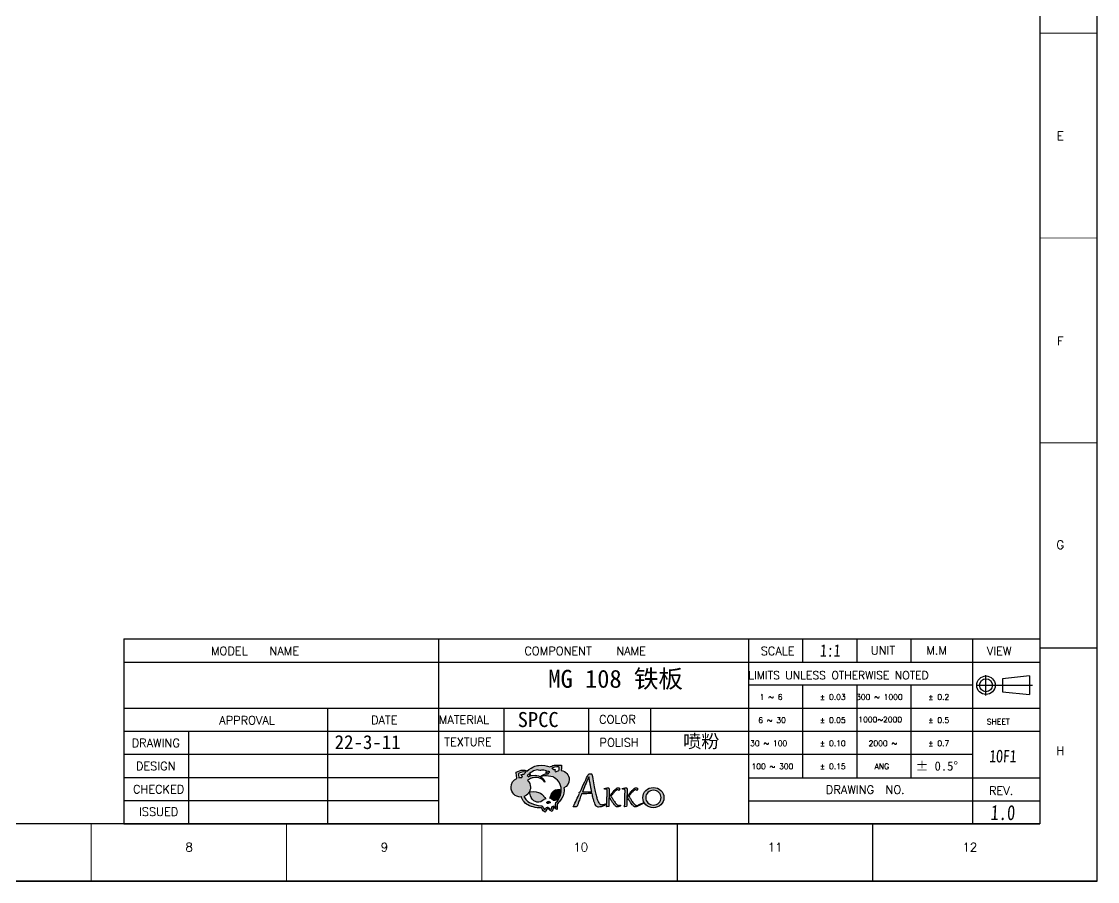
# Model space of a CAD drawing. Header units: millimetres. Extents: x 468 to 1700, y 277 to 1148.
# Drawn here: x 1148 to 1700, y 277 to 719 of the extents above; entities that cross this region are included whole.
import ezdxf
from ezdxf.enums import TextEntityAlignment as Align

# ---------------------------------------------------------------- set-up
doc = ezdxf.new("R2010")
doc.units = ezdxf.units.MM
doc.header["$LTSCALE"] = 16.335
doc.layers.get('0').update_dxf_attribs({"linetype": 'CONTINUOUS'})
doc.layers.add('图层2', color=5, linetype='CONTINUOUS')
doc.styles.add('POSITION', font='romanc.shx', dxfattribs={"height": 3})
doc.styles.add('样式 1', font='')
doc.styles.get('样式 1').set_extended_font_data('NSimSun')

# ---------------------------------------------------------------- blocks, each defined once
blk = doc.blocks.new('10')
for p, q in [((550.52, 288.14), (550.52, 882.14)), ((550.52, 288.14), (550.52, 882.14)), ((530.52, 862.14), (530.52, 308.14)), ((530.52, 369.89), (550.52, 369.89)), ((530.52, 308.14), (-270.48, 308.14)), ((403.52, 308.14), (403.52, 288.14)), ((471.92, 308.14), (471.92, 288.14)), ((550.52, 288.14), (-290.48, 288.14)), ((-290.48, 288.14), (550.52, 288.14))]:
    blk.add_line(p, q)
at = {"const_width": 0.3}
for points in [[(550.52, 585.14), (530.52, 585.14)], [(530.52, 513.39), (550.52, 513.39)], [(530.52, 441.64), (550.52, 441.64)], [(198.32, 308.14), (198.32, 288.14)], [(266.72, 308.14), (266.72, 288.14)], [(335.12, 308.14), (335.12, 288.14)]]:
    blk.add_lwpolyline(points, dxfattribs=at)
at = {"style": 'POSITION'}
for s, p in [('E', (537.64, 549.16)), ('F', (537.64, 477.33)), ('G', (537.64, 405.94)), ('H', (537.64, 333.77)), ('8', (232.63, 300.01)), ('9', (301.03, 300.01)), ('10', (369.75, 300.01)), ('11', (437.79, 300.01)), ('12', (505.98, 300.01))]:
    blk.add_text(s, height=3, dxfattribs=at).set_placement(p, align=Align.MIDDLE_CENTER)

msp = doc.modelspace()

# ---------------------------------------------------------------- hatches: boundary and pattern name
at = {"layer": '图层2'}
h = msp.add_hatch(color=256, dxfattribs=at)
h.dxf.hatch_style = 2
edge = h.paths.add_edge_path()
edge.add_spline(control_points=[(1425.045, 334.322), (1425.32, 336.153), (1425.209, 336.996), (1425.209, 336.996), (1422.204, 337.374), (1420.336, 336.904), (1419.171, 336.148), (1417.717, 336.878), (1415.804, 337.344), (1413.386, 336.983), (1413.386, 336.983), (1410.304, 336.645), (1407.464, 334.041), (1406.25, 334.742), (1404.462, 334.908), (1401.892, 333.416), (1401.892, 333.416), (1402.191, 333.08), (1402.309, 330.285), (1400.56, 329.511), (1399.338, 327.763), (1399.338, 325.728), (1399.338, 322.976), (1401.57, 320.744), (1404.322, 320.744), (1404.431, 320.744), (1404.538, 320.754), (1404.645, 320.761), (1405.211, 319.021), (1406.382, 317.23), (1408.756, 316.295), (1408.756, 316.295), (1411.895, 314.915), (1415.003, 315.132), (1415.003, 315.132), (1415.287, 313.969), (1416.849, 312.952), (1416.849, 312.952), (1417.417, 314.26), (1418.127, 315.277), (1418.127, 315.277), (1419.035, 313.824), (1420.426, 313.388), (1420.426, 313.388), (1421.25, 315.859), (1421.25, 315.859), (1421.25, 315.859), (1421.534, 314.551), (1422.954, 314.405), (1422.954, 314.405), (1422.954, 317.167), (1422.954, 317.167), (1422.954, 317.167), (1426.543, 320.075), (1426.594, 324.145), (1426.594, 324.145), (1426.603, 324.691), (1426.474, 325.499), (1428.081, 326.225), (1429.202, 327.839), (1429.202, 329.718), (1429.202, 332.115), (1427.38, 334.086), (1425.045, 334.322)], knot_values=[0, 0, 0, 0, 1, 1, 1, 2, 2, 2, 3, 3, 3, 4, 4, 4, 5, 5, 5, 6, 6, 6, 7, 7, 7, 8, 8, 8, 9, 9, 9, 10, 10, 10, 11, 11, 11, 12, 12, 12, 13, 13, 13, 14, 14, 14, 15, 15, 15, 16, 16, 16, 17, 17, 17, 18, 18, 18, 19, 19, 19, 20, 20, 20, 21, 21, 21, 21], degree=3, periodic=0)
edge = h.paths.add_edge_path()
edge.add_spline(control_points=[(1419.162, 333.68), (1418.777, 333.267), (1418.543, 332.842), (1418.423, 332.58), (1418.056, 332.603), (1417.664, 332.6), (1417.258, 332.554), (1417.553, 333.121), (1417.885, 333.599), (1418.239, 334.006), (1418.534, 333.914), (1418.841, 333.807), (1419.162, 333.68)], knot_values=[0, 0, 0, 0, 1, 1, 1, 2, 2, 2, 3, 3, 3, 4, 4, 4, 4], degree=3, periodic=0)
edge = h.paths.add_edge_path()
edge.add_spline(control_points=[(1424.032, 336.128), (1424.104, 335.594), (1424.018, 334.869), (1423.92, 334.3), (1423.303, 334.213), (1422.725, 334.003), (1422.211, 333.697), (1422.074, 333.866), (1421.913, 334.051), (1421.726, 334.248), (1421.955, 334.612), (1422.149, 334.834), (1422.149, 334.834), (1421.795, 334.853), (1421.472, 334.831), (1421.176, 334.779), (1420.896, 335.029), (1420.58, 335.283), (1420.224, 335.527), (1422.163, 336.463), (1424.032, 336.128), (1424.032, 336.128)], knot_values=[0, 0, 0, 0, 1, 1, 1, 2, 2, 2, 3, 3, 3, 4, 4, 4, 5, 5, 5, 6, 6, 6, 7, 7, 7, 7], degree=3, periodic=0)
edge = h.paths.add_edge_path()
edge.add_spline(control_points=[(1409.361, 331.636), (1409.083, 331.543), (1408.678, 331.384), (1408.211, 331.133), (1408.169, 331.213), (1407.992, 331.526), (1407.656, 331.833), (1407.943, 332.099), (1408.24, 332.361), (1408.545, 332.611), (1408.826, 332.349), (1409.1, 332.026), (1409.361, 331.636)], knot_values=[0, 0, 0, 0, 1, 1, 1, 2, 2, 2, 3, 3, 3, 4, 4, 4, 4], degree=3, periodic=0)
edge = h.paths.add_edge_path()
edge.add_spline(control_points=[(1403.225, 332.846), (1403.225, 332.846), (1405.017, 334.079), (1406.947, 333.535), (1406.64, 333.218), (1406.338, 332.871), (1406.045, 332.494), (1405.578, 332.509), (1405.03, 332.407), (1404.391, 332.111), (1404.391, 332.111), (1404.793, 331.811), (1405.251, 331.347), (1405.119, 331.132), (1404.99, 330.911), (1404.866, 330.681), (1404.687, 330.7), (1404.506, 330.712), (1404.322, 330.712), (1403.99, 330.712), (1403.666, 330.678), (1403.352, 330.616), (1403.241, 331.291), (1403.132, 332.215), (1403.225, 332.846)], knot_values=[0, 0, 0, 0, 1, 1, 1, 2, 2, 2, 3, 3, 3, 4, 4, 4, 5, 5, 5, 6, 6, 6, 7, 7, 7, 8, 8, 8, 8], degree=3, periodic=0)
edge = h.paths.add_edge_path()
edge.add_spline(control_points=[(1425.084, 323.854), (1425.084, 323.854), (1425.021, 320.128), (1422.386, 317.894), (1422.386, 317.894), (1421.865, 316.634), (1422.48, 315.423), (1422.48, 315.423), (1421.771, 315.423), (1421.203, 316.198), (1421.203, 316.198), (1420.171, 315.908), (1420.143, 314.405), (1420.143, 314.405), (1418.979, 314.745), (1418.269, 315.568), (1418.269, 315.568), (1416.849, 315.423), (1416.612, 314.212), (1416.612, 314.212), (1415.287, 315.714), (1415.287, 316.247), (1415.287, 316.247), (1411.927, 316.344), (1409.182, 317.701), (1409.182, 317.701), (1407.028, 318.702), (1405.975, 321.031), (1407.914, 321.714), (1409.306, 323.556), (1409.306, 325.728), (1409.306, 327.095), (1408.755, 328.333), (1407.863, 329.234), (1408.407, 329.711), (1409.074, 330.139), (1409.892, 330.453), (1409.892, 330.453), (1414.683, 331.722), (1416.707, 328.426), (1416.707, 328.426), (1415.855, 332.78), (1409.75, 331.751), (1409.75, 331.751), (1409.652, 331.729), (1409.486, 331.677), (1409.337, 332.005), (1409.116, 332.415), (1408.808, 332.823), (1410.53, 334.178), (1412.467, 335.104), (1414.143, 334.318), (1414.143, 334.318), (1415.401, 334.719), (1417.556, 334.195), (1417.208, 333.313), (1417.255, 332.572), (1417.256, 332.554), (1416.312, 332.445), (1415.301, 332.103), (1414.399, 331.315), (1414.399, 331.315), (1417.751, 331.979), (1420.966, 331.024), (1420.966, 331.024), (1425.477, 329.065), (1425.084, 323.854)], knot_values=[0, 0, 0, 0, 1, 1, 1, 2, 2, 2, 3, 3, 3, 4, 4, 4, 5, 5, 5, 6, 6, 6, 7, 7, 7, 8, 8, 8, 9, 9, 9, 10, 10, 10, 11, 11, 11, 12, 12, 12, 13, 13, 13, 14, 14, 14, 15, 15, 15, 16, 16, 16, 17, 17, 17, 18, 18, 18, 19, 19, 19, 20, 20, 20, 21, 21, 21, 22, 22, 22, 22], degree=3, periodic=0)
h = msp.add_hatch(color=256, dxfattribs=at)
h.dxf.hatch_style = 2
edge = h.paths.add_edge_path()
edge.add_spline(control_points=[(1449.577, 325.156), (1449.526, 325.25), (1449.448, 325.322), (1449.343, 325.371), (1449.237, 325.419), (1449.092, 325.444), (1448.907, 325.444), (1448.719, 325.444), (1448.485, 325.419), (1448.205, 325.366), (1447.926, 325.317), (1447.585, 325.239), (1447.184, 325.136), (1447.184, 325.136), (1447.225, 324.793), (1447.225, 324.793), (1447.511, 324.835), (1447.745, 324.854), (1447.927, 324.854), (1448.063, 324.854), (1448.174, 324.84), (1448.262, 324.815), (1448.348, 324.788), (1448.417, 324.746), (1448.467, 324.688), (1448.517, 324.63), (1448.55, 324.555), (1448.57, 324.461), (1448.586, 324.37), (1448.596, 324.259), (1448.596, 324.129), (1448.596, 323.462), (1448.59, 322.8), (1448.58, 322.145), (1448.571, 321.491), (1448.557, 320.824), (1448.537, 320.149), (1448.518, 319.47), (1448.494, 318.773), (1448.47, 318.057), (1448.462, 317.869), (1448.455, 317.679), (1448.448, 317.486), (1447.96, 317.325), (1446.598, 316.886), (1446.45, 316.852), (1446.281, 316.814), (1446.114, 316.794), (1445.949, 316.794), (1445.697, 316.794), (1445.464, 316.833), (1445.251, 316.916), (1445.038, 316.999), (1444.836, 317.143), (1444.645, 317.354), (1444.452, 317.561), (1444.268, 317.846), (1444.089, 318.209), (1443.909, 318.574), (1443.73, 319.033), (1443.55, 319.595), (1443.371, 320.154), (1443.185, 320.824), (1442.991, 321.608), (1442.797, 322.388), (1442.592, 323.304), (1442.374, 324.356), (1442.155, 325.407), (1441.92, 326.606), (1441.665, 327.948), (1441.411, 329.293), (1441.131, 330.805), (1440.827, 332.487), (1440.672, 332.554), (1440.527, 332.601), (1440.391, 332.623), (1440.255, 332.648), (1440.117, 332.662), (1439.977, 332.662), (1439.879, 332.662), (1439.781, 332.653), (1439.678, 332.64), (1439.577, 332.623), (1439.48, 332.601), (1439.388, 332.565), (1439.297, 332.532), (1439.211, 332.485), (1439.133, 332.424), (1439.056, 332.363), (1438.993, 332.288), (1438.945, 332.197), (1438.417, 331.198), (1437.806, 329.958), (1437.114, 328.472), (1436.42, 326.988), (1435.632, 325.272), (1434.746, 323.323), (1434.435, 323.321), (1434.281, 323.221), (1434.281, 323.028), (1434.281, 322.919), (1434.331, 322.787), (1434.433, 322.626), (1433.949, 321.577), (1433.447, 320.475), (1432.925, 319.33), (1432.405, 318.181), (1431.853, 316.977), (1431.272, 315.718), (1431.272, 315.718), (1431.375, 315.646), (1431.375, 315.646), (1431.476, 315.64), (1431.588, 315.637), (1431.713, 315.634), (1431.836, 315.632), (1431.938, 315.632), (1432.021, 315.632), (1432.166, 315.632), (1432.305, 315.634), (1432.435, 315.643), (1432.565, 315.648), (1432.687, 315.676), (1432.797, 315.72), (1432.909, 315.768), (1433.014, 315.842), (1433.11, 315.942), (1433.208, 316.044), (1433.295, 316.188), (1433.372, 316.371), (1433.436, 316.531), (1433.503, 316.708), (1433.575, 316.905), (1433.648, 317.102), (1433.733, 317.337), (1433.83, 317.608), (1433.927, 317.879), (1434.039, 318.198), (1434.168, 318.563), (1434.296, 318.928), (1434.447, 319.357), (1434.621, 319.853), (1434.733, 320.171), (1434.865, 320.539), (1435.018, 320.957), (1435.171, 321.372), (1435.341, 321.832), (1435.529, 322.33), (1436.465, 322.383), (1437.37, 322.424), (1438.243, 322.457), (1439.118, 322.488), (1440.004, 322.51), (1440.899, 322.518), (1441.102, 321.58), (1441.296, 320.755), (1441.48, 320.044), (1441.664, 319.335), (1441.844, 318.724), (1442.018, 318.209), (1442.193, 317.696), (1442.366, 317.27), (1442.538, 316.93), (1442.709, 316.592), (1442.886, 316.321), (1443.068, 316.122), (1443.25, 315.92), (1443.438, 315.779), (1443.635, 315.696), (1443.831, 315.615), (1444.04, 315.573), (1444.263, 315.573), (1444.655, 315.573), (1445.106, 315.646), (1445.615, 315.789), (1446.041, 315.912), (1447.598, 316.444), (1448.42, 316.776), (1448.407, 316.452), (1448.394, 316.123), (1448.38, 315.784), (1448.38, 315.784), (1448.455, 315.776), (1448.455, 315.776), (1448.455, 315.776), (1449.438, 315.9), (1449.438, 315.9), (1449.452, 316.374), (1449.466, 316.85), (1449.483, 317.334), (1449.496, 317.816), (1449.512, 318.291), (1449.526, 318.762), (1449.539, 319.23), (1449.553, 319.686), (1449.567, 320.132), (1449.581, 320.575), (1449.593, 320.996), (1449.605, 321.394), (1449.615, 321.79), (1449.627, 322.159), (1449.638, 322.496), (1449.649, 322.834), (1449.657, 323.13), (1449.665, 323.387), (1449.671, 323.642), (1449.677, 323.852), (1449.682, 324.015), (1449.685, 324.179), (1449.688, 324.284), (1449.688, 324.331), (1449.688, 324.508), (1449.682, 324.666), (1449.671, 324.804), (1449.66, 324.942), (1449.628, 325.059), (1449.577, 325.156)], knot_values=[0, 0, 0, 0, 1, 1, 1, 2, 2, 2, 3, 3, 3, 4, 4, 4, 5, 5, 5, 6, 6, 6, 7, 7, 7, 8, 8, 8, 9, 9, 9, 10, 10, 10, 11, 11, 11, 12, 12, 12, 13, 13, 13, 14, 14, 14, 15, 15, 15, 16, 16, 16, 17, 17, 17, 18, 18, 18, 19, 19, 19, 20, 20, 20, 21, 21, 21, 22, 22, 22, 23, 23, 23, 24, 24, 24, 25, 25, 25, 26, 26, 26, 27, 27, 27, 28, 28, 28, 29, 29, 29, 30, 30, 30, 31, 31, 31, 32, 32, 32, 33, 33, 33, 34, 34, 34, 35, 35, 35, 36, 36, 36, 37, 37, 37, 38, 38, 38, 39, 39, 39, 40, 40, 40, 41, 41, 41, 42, 42, 42, 43, 43, 43, 44, 44, 44, 45, 45, 45, 46, 46, 46, 47, 47, 47, 48, 48, 48, 49, 49, 49, 50, 50, 50, 51, 51, 51, 52, 52, 52, 53, 53, 53, 54, 54, 54, 55, 55, 55, 56, 56, 56, 57, 57, 57, 58, 58, 58, 59, 59, 59, 60, 60, 60, 61, 61, 61, 62, 62, 62, 63, 63, 63, 64, 64, 64, 65, 65, 65, 66, 66, 66, 67, 67, 67, 68, 68, 68, 69, 69, 69, 70, 70, 70, 71, 71, 71, 72, 72, 72, 72], degree=3, periodic=0)
edge = h.paths.add_edge_path()
edge.add_spline(control_points=[(1438.335, 323.379), (1437.554, 323.368), (1436.749, 323.351), (1435.915, 323.332), (1436.342, 324.428), (1436.828, 325.626), (1437.375, 326.927), (1437.922, 328.231), (1438.545, 329.604), (1439.243, 331.049), (1439.243, 331.049), (1439.286, 331.049), (1439.286, 331.049), (1439.407, 330.32), (1439.53, 329.604), (1439.656, 328.898), (1439.782, 328.189), (1439.907, 327.511), (1440.027, 326.861), (1440.149, 326.208), (1440.268, 325.59), (1440.384, 325.006), (1440.5, 324.423), (1440.608, 323.891), (1440.711, 323.412), (1439.907, 323.401), (1439.114, 323.393), (1438.335, 323.379)], knot_values=[0, 0, 0, 0, 1, 1, 1, 2, 2, 2, 3, 3, 3, 4, 4, 4, 5, 5, 5, 6, 6, 6, 7, 7, 7, 8, 8, 8, 9, 9, 9, 9], degree=3, periodic=0)
h = msp.add_hatch(color=256, dxfattribs=at)
h.dxf.hatch_style = 2
edge = h.paths.add_edge_path()
edge.add_spline(control_points=[(1476.211, 324.107), (1475.178, 325.09), (1473.885, 325.582), (1472.332, 325.582), (1470.779, 325.582), (1469.494, 325.09), (1468.479, 324.107), (1467.462, 323.124), (1466.954, 321.882), (1466.954, 320.38), (1466.954, 318.918), (1467.458, 317.701), (1468.468, 316.729), (1469.476, 315.758), (1470.739, 315.272), (1472.252, 315.272), (1473.839, 315.272), (1475.154, 315.758), (1476.196, 316.729), (1477.239, 317.701), (1477.76, 318.927), (1477.76, 320.409), (1477.76, 321.891), (1477.244, 323.124), (1476.211, 324.107)], knot_values=[0, 0, 0, 0, 1, 1, 1, 2, 2, 2, 3, 3, 3, 4, 4, 4, 5, 5, 5, 6, 6, 6, 7, 7, 7, 8, 8, 8, 8], degree=3, periodic=0)
edge = h.paths.add_edge_path()
edge.add_spline(control_points=[(1475.153, 317.697), (1474.403, 316.962), (1473.468, 316.596), (1472.347, 316.596), (1471.23, 316.596), (1470.3, 316.955), (1469.558, 317.675), (1468.814, 318.394), (1468.443, 319.296), (1468.443, 320.38), (1468.443, 321.498), (1468.814, 322.416), (1469.554, 323.136), (1470.294, 323.855), (1471.239, 324.214), (1472.39, 324.214), (1473.481, 324.214), (1474.403, 323.851), (1475.153, 323.124), (1475.903, 322.398), (1476.278, 321.502), (1476.278, 320.437), (1476.278, 319.344), (1475.903, 318.43), (1475.153, 317.697)], knot_values=[0, 0, 0, 0, 1, 1, 1, 2, 2, 2, 3, 3, 3, 4, 4, 4, 5, 5, 5, 6, 6, 6, 7, 7, 7, 8, 8, 8, 8], degree=3, periodic=0)
h = msp.add_hatch(color=256, dxfattribs=at)
h.dxf.hatch_style = 2
edge = h.paths.add_edge_path()
edge.add_spline(control_points=[(1416.044, 321.257), (1416.044, 321.257), (1414.01, 324.358), (1409.04, 323.389), (1409.04, 323.389), (1408.614, 319.513), (1412.211, 318.253), (1412.211, 318.253), (1414.483, 317.478), (1415.855, 319.077), (1415.855, 319.077), (1416.286, 319.675), (1417.271, 319.852), (1417.271, 319.852), (1417.085, 319.949), (1416.044, 321.257)], knot_values=[0, 0, 0, 0, 1, 1, 1, 2, 2, 2, 3, 3, 3, 4, 4, 4, 5, 5, 5, 5], degree=3, periodic=0)
h = msp.add_hatch(color=256, dxfattribs=at)
h.dxf.hatch_style = 2
edge = h.paths.add_edge_path()
edge.add_spline(control_points=[(1419.851, 321.798), (1419.327, 320.402), (1419.262, 320.133), (1419.262, 320.133), (1419.948, 320.052), (1420.271, 319.656), (1420.271, 319.656), (1421.408, 318.203), (1422.83, 319.188), (1422.83, 319.188), (1425.078, 320.78), (1424.271, 324.579), (1424.271, 324.579), (1420.802, 325.064), (1419.851, 321.798), (1419.851, 321.798)], knot_values=[0, 0, 0, 0, 1, 1, 1, 2, 2, 2, 3, 3, 3, 4, 4, 4, 5, 5, 5, 5], degree=3, periodic=0)
h = msp.add_hatch(color=256, dxfattribs=at)
h.dxf.hatch_style = 2
edge = h.paths.add_edge_path()
edge.add_spline(control_points=[(1455.015, 316.443), (1454.892, 316.415), (1454.776, 316.401), (1454.665, 316.401), (1454.571, 316.401), (1454.48, 316.413), (1454.392, 316.435), (1454.303, 316.457), (1454.211, 316.492), (1454.117, 316.545), (1454.023, 316.595), (1453.925, 316.662), (1453.826, 316.744), (1453.723, 316.825), (1453.615, 316.924), (1453.499, 317.041), (1453.338, 317.201), (1453.164, 317.395), (1452.976, 317.619), (1452.787, 317.843), (1452.577, 318.117), (1452.345, 318.441), (1452.112, 318.768), (1451.854, 319.15), (1451.572, 319.592), (1451.29, 320.033), (1450.974, 320.553), (1450.626, 321.151), (1450.941, 321.594), (1451.248, 322.014), (1451.551, 322.41), (1451.849, 322.806), (1452.14, 323.152), (1452.422, 323.451), (1452.701, 323.75), (1452.97, 323.988), (1453.225, 324.162), (1453.479, 324.339), (1453.719, 324.428), (1453.943, 324.428), (1454.053, 324.428), (1454.166, 324.406), (1454.282, 324.362), (1454.395, 324.32), (1454.508, 324.239), (1454.616, 324.123), (1454.616, 324.123), (1454.649, 324.123), (1454.649, 324.123), (1454.768, 324.214), (1454.859, 324.328), (1454.923, 324.461), (1454.987, 324.594), (1455.018, 324.727), (1455.018, 324.86), (1455.018, 324.945), (1455.004, 325.026), (1454.974, 325.103), (1454.946, 325.18), (1454.9, 325.25), (1454.838, 325.308), (1454.774, 325.366), (1454.697, 325.41), (1454.603, 325.446), (1454.509, 325.48), (1454.398, 325.499), (1454.271, 325.499), (1453.975, 325.499), (1453.673, 325.394), (1453.368, 325.186), (1453.062, 324.979), (1452.739, 324.685), (1452.4, 324.309), (1452.061, 323.93), (1451.7, 323.476), (1451.315, 322.947), (1450.93, 322.416), (1450.512, 321.832), (1450.061, 321.19), (1450.061, 321.19), (1449.753, 320.752), (1449.753, 320.752), (1449.753, 320.752), (1449.75, 320.7), (1449.75, 320.7), (1450.121, 320.052), (1450.461, 319.479), (1450.771, 318.986), (1451.081, 318.491), (1451.362, 318.065), (1451.617, 317.702), (1451.868, 317.342), (1452.096, 317.041), (1452.297, 316.803), (1452.497, 316.562), (1452.674, 316.374), (1452.826, 316.233), (1452.918, 316.147), (1453.005, 316.069), (1453.087, 316.006), (1453.171, 315.939), (1453.252, 315.886), (1453.336, 315.842), (1453.415, 315.8), (1453.499, 315.768), (1453.585, 315.745), (1453.667, 315.723), (1453.757, 315.712), (1453.852, 315.712), (1453.948, 315.712), (1454.053, 315.723), (1454.167, 315.743), (1454.28, 315.765), (1454.407, 315.798), (1454.542, 315.839), (1454.681, 315.884), (1454.83, 315.934), (1454.996, 315.997), (1455.16, 316.058), (1455.342, 316.133), (1455.541, 316.216), (1455.541, 316.216), (1455.425, 316.556), (1455.425, 316.556), (1455.275, 316.509), (1455.138, 316.47), (1455.015, 316.443)], knot_values=[0, 0, 0, 0, 1, 1, 1, 2, 2, 2, 3, 3, 3, 4, 4, 4, 5, 5, 5, 6, 6, 6, 7, 7, 7, 8, 8, 8, 9, 9, 9, 10, 10, 10, 11, 11, 11, 12, 12, 12, 13, 13, 13, 14, 14, 14, 15, 15, 15, 16, 16, 16, 17, 17, 17, 18, 18, 18, 19, 19, 19, 20, 20, 20, 21, 21, 21, 22, 22, 22, 23, 23, 23, 24, 24, 24, 25, 25, 25, 26, 26, 26, 27, 27, 27, 28, 28, 28, 29, 29, 29, 30, 30, 30, 31, 31, 31, 32, 32, 32, 33, 33, 33, 34, 34, 34, 35, 35, 35, 36, 36, 36, 37, 37, 37, 38, 38, 38, 39, 39, 39, 40, 40, 40, 41, 41, 41, 42, 42, 42, 42], degree=3, periodic=0)
h = msp.add_hatch(color=256, dxfattribs=at)
h.dxf.hatch_style = 2
edge = h.paths.add_edge_path()
edge.add_spline(control_points=[(1458.773, 325.156), (1458.721, 325.25), (1458.643, 325.322), (1458.538, 325.371), (1458.432, 325.419), (1458.287, 325.444), (1458.102, 325.444), (1457.914, 325.444), (1457.68, 325.419), (1457.4, 325.366), (1457.121, 325.317), (1456.78, 325.239), (1456.378, 325.136), (1456.378, 325.136), (1456.42, 324.793), (1456.42, 324.793), (1456.705, 324.835), (1456.939, 324.854), (1457.122, 324.854), (1457.258, 324.854), (1457.37, 324.84), (1457.456, 324.815), (1457.544, 324.788), (1457.612, 324.746), (1457.662, 324.688), (1457.712, 324.63), (1457.745, 324.555), (1457.763, 324.461), (1457.781, 324.37), (1457.79, 324.259), (1457.79, 324.129), (1457.79, 323.462), (1457.785, 322.8), (1457.777, 322.145), (1457.765, 321.491), (1457.751, 320.824), (1457.732, 320.149), (1457.713, 319.47), (1457.69, 318.773), (1457.663, 318.057), (1457.637, 317.337), (1457.608, 316.581), (1457.575, 315.784), (1457.575, 315.784), (1457.649, 315.776), (1457.649, 315.776), (1457.649, 315.776), (1458.633, 315.9), (1458.633, 315.9), (1458.647, 316.374), (1458.661, 316.85), (1458.676, 317.334), (1458.692, 317.816), (1458.707, 318.291), (1458.721, 318.762), (1458.734, 319.23), (1458.748, 319.686), (1458.762, 320.132), (1458.776, 320.575), (1458.788, 320.996), (1458.799, 321.394), (1458.81, 321.79), (1458.821, 322.159), (1458.832, 322.496), (1458.844, 322.834), (1458.852, 323.13), (1458.859, 323.387), (1458.866, 323.642), (1458.872, 323.852), (1458.875, 324.015), (1458.881, 324.179), (1458.882, 324.284), (1458.882, 324.331), (1458.882, 324.508), (1458.877, 324.666), (1458.866, 324.804), (1458.854, 324.942), (1458.823, 325.059), (1458.773, 325.156)], knot_values=[0, 0, 0, 0, 1, 1, 1, 2, 2, 2, 3, 3, 3, 4, 4, 4, 5, 5, 5, 6, 6, 6, 7, 7, 7, 8, 8, 8, 9, 9, 9, 10, 10, 10, 11, 11, 11, 12, 12, 12, 13, 13, 13, 14, 14, 14, 15, 15, 15, 16, 16, 16, 17, 17, 17, 18, 18, 18, 19, 19, 19, 20, 20, 20, 21, 21, 21, 22, 22, 22, 23, 23, 23, 24, 24, 24, 25, 25, 25, 26, 26, 26, 26], degree=3, periodic=0)
h = msp.add_hatch(color=256, dxfattribs=at)
h.dxf.hatch_style = 2
edge = h.paths.add_edge_path()
edge.add_spline(control_points=[(1464.212, 316.443), (1464.087, 316.415), (1463.971, 316.401), (1463.86, 316.401), (1463.766, 316.401), (1463.674, 316.413), (1463.586, 316.435), (1463.497, 316.457), (1463.406, 316.492), (1463.312, 316.545), (1463.218, 316.595), (1463.12, 316.662), (1463.018, 316.744), (1462.917, 316.825), (1462.81, 316.924), (1462.693, 317.041), (1462.533, 317.201), (1462.359, 317.395), (1462.17, 317.619), (1461.982, 317.843), (1461.772, 318.117), (1461.539, 318.441), (1461.307, 318.768), (1461.049, 319.15), (1460.768, 319.592), (1460.485, 320.033), (1460.169, 320.553), (1459.82, 321.151), (1460.136, 321.594), (1460.443, 322.014), (1460.743, 322.41), (1461.044, 322.806), (1461.334, 323.152), (1461.615, 323.451), (1461.897, 323.75), (1462.165, 323.988), (1462.42, 324.162), (1462.674, 324.339), (1462.914, 324.428), (1463.138, 324.428), (1463.249, 324.428), (1463.36, 324.406), (1463.475, 324.362), (1463.59, 324.32), (1463.702, 324.239), (1463.81, 324.123), (1463.81, 324.123), (1463.844, 324.123), (1463.844, 324.123), (1463.962, 324.214), (1464.054, 324.328), (1464.117, 324.461), (1464.181, 324.594), (1464.213, 324.727), (1464.213, 324.86), (1464.213, 324.945), (1464.198, 325.026), (1464.17, 325.103), (1464.14, 325.18), (1464.095, 325.25), (1464.032, 325.308), (1463.971, 325.366), (1463.892, 325.41), (1463.798, 325.446), (1463.704, 325.48), (1463.593, 325.499), (1463.466, 325.499), (1463.17, 325.499), (1462.868, 325.394), (1462.562, 325.186), (1462.256, 324.979), (1461.934, 324.685), (1461.596, 324.309), (1461.256, 323.93), (1460.895, 323.476), (1460.51, 322.947), (1460.125, 322.416), (1459.707, 321.832), (1459.256, 321.19), (1459.256, 321.19), (1458.949, 320.752), (1458.949, 320.752), (1458.949, 320.752), (1458.945, 320.7), (1458.945, 320.7), (1459.315, 320.052), (1459.656, 319.479), (1459.966, 318.986), (1460.276, 318.491), (1460.558, 318.065), (1460.81, 317.702), (1461.065, 317.342), (1461.29, 317.041), (1461.491, 316.803), (1461.692, 316.562), (1461.869, 316.374), (1462.021, 316.233), (1462.113, 316.147), (1462.2, 316.069), (1462.283, 316.006), (1462.365, 315.939), (1462.447, 315.886), (1462.529, 315.842), (1462.61, 315.8), (1462.693, 315.768), (1462.778, 315.745), (1462.862, 315.723), (1462.952, 315.712), (1463.046, 315.712), (1463.144, 315.712), (1463.249, 315.723), (1463.362, 315.743), (1463.475, 315.765), (1463.6, 315.798), (1463.738, 315.839), (1463.874, 315.884), (1464.025, 315.934), (1464.189, 315.997), (1464.354, 316.058), (1467.198, 317.477), (1467.397, 317.56), (1467.397, 317.56), (1467.281, 317.9), (1467.281, 317.9), (1467.131, 317.853), (1464.333, 316.47), (1464.212, 316.443)], knot_values=[0, 0, 0, 0, 1, 1, 1, 2, 2, 2, 3, 3, 3, 4, 4, 4, 5, 5, 5, 6, 6, 6, 7, 7, 7, 8, 8, 8, 9, 9, 9, 10, 10, 10, 11, 11, 11, 12, 12, 12, 13, 13, 13, 14, 14, 14, 15, 15, 15, 16, 16, 16, 17, 17, 17, 18, 18, 18, 19, 19, 19, 20, 20, 20, 21, 21, 21, 22, 22, 22, 23, 23, 23, 24, 24, 24, 25, 25, 25, 26, 26, 26, 27, 27, 27, 28, 28, 28, 29, 29, 29, 30, 30, 30, 31, 31, 31, 32, 32, 32, 33, 33, 33, 34, 34, 34, 35, 35, 35, 36, 36, 36, 37, 37, 37, 38, 38, 38, 39, 39, 39, 40, 40, 40, 41, 41, 41, 42, 42, 42, 42], degree=3, periodic=0)
h = msp.add_hatch(color=256, dxfattribs=at)
h.dxf.hatch_style = 2
edge = h.paths.add_edge_path()
edge.add_spline(control_points=[(1417.653, 317.778), (1418.127, 316.954), (1418.694, 317.778), (1418.694, 317.778), (1419.449, 317.294), (1419.465, 318.068), (1419.465, 318.068), (1418.389, 319.571), (1417.653, 317.778), (1417.653, 317.778)], knot_values=[0, 0, 0, 0, 1, 1, 1, 2, 2, 2, 3, 3, 3, 3], degree=3, periodic=0)

# ---------------------------------------------------------------- linework, layer by layer
for p, q in [((1200.782, 401.82), (1670.564, 401.82)), ((1200.782, 401.82), (1200.782, 306.914)), ((1362.121, 401.82), (1362.121, 306.914)), ((1521.088, 401.82), (1521.088, 306.914)), ((1548.848, 401.82), (1548.848, 390.194)), ((1576.607, 401.82), (1576.607, 390.194)), ((1604.367, 401.82), (1604.367, 390.194)), ((1636.064, 401.82), (1636.064, 306.914)), ((1670.564, 401.82), (1670.564, 306.914)), ((1200.782, 389.956), (1670.564, 389.956)), ((1665.223, 382.839), (1651.439, 381.415)), ((1651.439, 381.415), (1651.439, 374.772)), ((1665.223, 382.839), (1665.223, 373.348)), ((1636.064, 378.093), (1521.088, 378.093)), ((1548.848, 378.093), (1548.848, 330.641)), ((1576.607, 378.093), (1576.607, 330.641)), ((1604.367, 378.093), (1604.367, 330.641)), ((1651.439, 374.772), (1665.223, 373.348)), ((1670.564, 366.23), (1200.782, 366.23)), ((1305.178, 366.23), (1305.178, 306.914)), ((1395.598, 366.23), (1395.598, 342.504)), ((1439.232, 342.504), (1439.232, 366.23)), ((1470.799, 366.23), (1470.799, 342.504)), ((1670.564, 354.367), (1200.782, 354.367)), ((1233.999, 354.367), (1233.999, 306.914)), ((1636.064, 342.504), (1200.782, 342.504)), ((1362.121, 342.504), (1212.646, 342.504)), ((1362.121, 330.641), (1200.782, 330.641)), ((1521.088, 330.641), (1670.564, 330.641)), ((1362.121, 318.777), (1200.782, 318.777)), ((1521.088, 318.777), (1670.564, 318.777)), ((1200.782, 306.914), (1670.564, 306.914))]:
    msp.add_line(p, q)
at = {"ltscale": 0.5}
for p, q in [((1642.898, 372.861), (1642.898, 383.218)), ((1637.812, 378.093), (1666.814, 378.093))]:
    msp.add_line(p, q, dxfattribs=at)
for radius in [4.745, 3.322]:
    msp.add_circle((1642.898, 378.093), radius)
at = {"layer": '图层2'}
for points, knots in [([(1425.045, 334.322), (1425.32, 336.153), (1425.209, 336.996), (1425.209, 336.996), (1422.204, 337.374), (1420.336, 336.904), (1419.171, 336.148), (1417.717, 336.878), (1415.804, 337.344), (1413.386, 336.983), (1413.386, 336.983), (1410.304, 336.645), (1407.464, 334.041), (1406.25, 334.742), (1404.462, 334.908), (1401.892, 333.416), (1401.892, 333.416), (1402.191, 333.08), (1402.309, 330.285), (1400.56, 329.511), (1399.338, 327.763), (1399.338, 325.728), (1399.338, 322.976), (1401.57, 320.744), (1404.322, 320.744), (1404.431, 320.744), (1404.538, 320.754), (1404.645, 320.761), (1405.211, 319.021), (1406.382, 317.23), (1408.756, 316.295), (1408.756, 316.295), (1411.895, 314.915), (1415.003, 315.132), (1415.003, 315.132), (1415.287, 313.969), (1416.849, 312.952), (1416.849, 312.952), (1417.417, 314.26), (1418.127, 315.277), (1418.127, 315.277), (1419.035, 313.824), (1420.426, 313.388), (1420.426, 313.388), (1421.25, 315.859), (1421.25, 315.859), (1421.25, 315.859), (1421.534, 314.551), (1422.954, 314.405), (1422.954, 314.405), (1422.954, 317.167), (1422.954, 317.167), (1422.954, 317.167), (1426.543, 320.075), (1426.594, 324.145), (1426.594, 324.145), (1426.603, 324.691), (1426.474, 325.499), (1428.081, 326.225), (1429.202, 327.839), (1429.202, 329.718), (1429.202, 332.115), (1427.38, 334.086), (1425.045, 334.322)], [0, 0, 0, 0, 1, 1, 1, 2, 2, 2, 3, 3, 3, 4, 4, 4, 5, 5, 5, 6, 6, 6, 7, 7, 7, 8, 8, 8, 9, 9, 9, 10, 10, 10, 11, 11, 11, 12, 12, 12, 13, 13, 13, 14, 14, 14, 15, 15, 15, 16, 16, 16, 17, 17, 17, 18, 18, 18, 19, 19, 19, 20, 20, 20, 21, 21, 21, 21]), ([(1403.225, 332.846), (1403.225, 332.846), (1405.017, 334.079), (1406.947, 333.535), (1406.64, 333.218), (1406.338, 332.871), (1406.045, 332.494), (1405.578, 332.509), (1405.03, 332.407), (1404.391, 332.111), (1404.391, 332.111), (1404.793, 331.811), (1405.251, 331.347), (1405.119, 331.132), (1404.99, 330.911), (1404.866, 330.681), (1404.687, 330.7), (1404.506, 330.712), (1404.322, 330.712), (1403.99, 330.712), (1403.666, 330.678), (1403.352, 330.616), (1403.241, 331.291), (1403.132, 332.215), (1403.225, 332.846)], [0, 0, 0, 0, 1, 1, 1, 2, 2, 2, 3, 3, 3, 4, 4, 4, 5, 5, 5, 6, 6, 6, 7, 7, 7, 8, 8, 8, 8]), ([(1425.084, 323.854), (1425.084, 323.854), (1425.021, 320.128), (1422.386, 317.894), (1422.386, 317.894), (1421.865, 316.634), (1422.48, 315.423), (1422.48, 315.423), (1421.771, 315.423), (1421.203, 316.198), (1421.203, 316.198), (1420.171, 315.908), (1420.143, 314.405), (1420.143, 314.405), (1418.979, 314.745), (1418.269, 315.568), (1418.269, 315.568), (1416.849, 315.423), (1416.612, 314.212), (1416.612, 314.212), (1415.287, 315.714), (1415.287, 316.247), (1415.287, 316.247), (1411.927, 316.344), (1409.182, 317.701), (1409.182, 317.701), (1407.028, 318.702), (1405.975, 321.031), (1407.914, 321.714), (1409.306, 323.556), (1409.306, 325.728), (1409.306, 327.095), (1408.755, 328.333), (1407.863, 329.234), (1408.407, 329.711), (1409.074, 330.139), (1409.892, 330.453), (1409.892, 330.453), (1414.683, 331.722), (1416.707, 328.426), (1416.707, 328.426), (1415.855, 332.78), (1409.75, 331.751), (1409.75, 331.751), (1409.652, 331.729), (1409.486, 331.677), (1409.337, 332.005), (1409.116, 332.415), (1408.808, 332.823), (1410.53, 334.178), (1412.467, 335.104), (1414.143, 334.318), (1414.143, 334.318), (1415.401, 334.719), (1417.556, 334.195), (1417.208, 333.313), (1417.255, 332.572), (1417.256, 332.554), (1416.312, 332.445), (1415.301, 332.103), (1414.399, 331.315), (1414.399, 331.315), (1417.751, 331.979), (1420.966, 331.024), (1420.966, 331.024), (1425.477, 329.065), (1425.084, 323.854)], [0, 0, 0, 0, 1, 1, 1, 2, 2, 2, 3, 3, 3, 4, 4, 4, 5, 5, 5, 6, 6, 6, 7, 7, 7, 8, 8, 8, 9, 9, 9, 10, 10, 10, 11, 11, 11, 12, 12, 12, 13, 13, 13, 14, 14, 14, 15, 15, 15, 16, 16, 16, 17, 17, 17, 18, 18, 18, 19, 19, 19, 20, 20, 20, 21, 21, 21, 22, 22, 22, 22]), ([(1409.361, 331.636), (1409.083, 331.543), (1408.678, 331.384), (1408.211, 331.133), (1408.169, 331.213), (1407.992, 331.526), (1407.656, 331.833), (1407.943, 332.099), (1408.24, 332.361), (1408.545, 332.611), (1408.826, 332.349), (1409.1, 332.026), (1409.361, 331.636)], [0, 0, 0, 0, 1, 1, 1, 2, 2, 2, 3, 3, 3, 4, 4, 4, 4]), ([(1419.162, 333.68), (1418.777, 333.267), (1418.543, 332.842), (1418.423, 332.58), (1418.056, 332.603), (1417.664, 332.6), (1417.258, 332.554), (1417.553, 333.121), (1417.885, 333.599), (1418.239, 334.006), (1418.534, 333.914), (1418.841, 333.807), (1419.162, 333.68)], [0, 0, 0, 0, 1, 1, 1, 2, 2, 2, 3, 3, 3, 4, 4, 4, 4]), ([(1424.032, 336.128), (1424.104, 335.594), (1424.018, 334.869), (1423.92, 334.3), (1423.303, 334.213), (1422.725, 334.003), (1422.211, 333.697), (1422.074, 333.866), (1421.913, 334.051), (1421.726, 334.248), (1421.955, 334.612), (1422.149, 334.834), (1422.149, 334.834), (1421.795, 334.853), (1421.472, 334.831), (1421.176, 334.779), (1420.896, 335.029), (1420.58, 335.283), (1420.224, 335.527), (1422.163, 336.463), (1424.032, 336.128), (1424.032, 336.128)], [0, 0, 0, 0, 1, 1, 1, 2, 2, 2, 3, 3, 3, 4, 4, 4, 5, 5, 5, 6, 6, 6, 7, 7, 7, 7]), ([(1449.577, 325.156), (1449.526, 325.25), (1449.448, 325.322), (1449.343, 325.371), (1449.237, 325.419), (1449.092, 325.444), (1448.907, 325.444), (1448.719, 325.444), (1448.485, 325.419), (1448.205, 325.366), (1447.926, 325.317), (1447.585, 325.239), (1447.184, 325.136), (1447.184, 325.136), (1447.225, 324.793), (1447.225, 324.793), (1447.511, 324.835), (1447.745, 324.854), (1447.927, 324.854), (1448.063, 324.854), (1448.174, 324.84), (1448.262, 324.815), (1448.348, 324.788), (1448.417, 324.746), (1448.467, 324.688), (1448.517, 324.63), (1448.55, 324.555), (1448.57, 324.461), (1448.586, 324.37), (1448.596, 324.259), (1448.596, 324.129), (1448.596, 323.462), (1448.59, 322.8), (1448.58, 322.145), (1448.571, 321.491), (1448.557, 320.824), (1448.537, 320.149), (1448.518, 319.47), (1448.494, 318.773), (1448.47, 318.057), (1448.462, 317.869), (1448.455, 317.679), (1448.448, 317.486), (1447.96, 317.325), (1446.598, 316.886), (1446.45, 316.852), (1446.281, 316.814), (1446.114, 316.794), (1445.949, 316.794), (1445.697, 316.794), (1445.464, 316.833), (1445.251, 316.916), (1445.038, 316.999), (1444.836, 317.143), (1444.645, 317.354), (1444.452, 317.561), (1444.268, 317.846), (1444.089, 318.209), (1443.909, 318.574), (1443.73, 319.033), (1443.55, 319.595), (1443.371, 320.154), (1443.185, 320.824), (1442.991, 321.608), (1442.797, 322.388), (1442.592, 323.304), (1442.374, 324.356), (1442.155, 325.407), (1441.92, 326.606), (1441.665, 327.948), (1441.411, 329.293), (1441.131, 330.805), (1440.827, 332.487), (1440.672, 332.554), (1440.527, 332.601), (1440.391, 332.623), (1440.255, 332.648), (1440.117, 332.662), (1439.977, 332.662), (1439.879, 332.662), (1439.781, 332.653), (1439.678, 332.64), (1439.577, 332.623), (1439.48, 332.601), (1439.388, 332.565), (1439.297, 332.532), (1439.211, 332.485), (1439.133, 332.424), (1439.056, 332.363), (1438.993, 332.288), (1438.945, 332.197), (1438.417, 331.198), (1437.806, 329.958), (1437.114, 328.472), (1436.42, 326.988), (1435.632, 325.272), (1434.746, 323.323), (1434.435, 323.321), (1434.281, 323.221), (1434.281, 323.028), (1434.281, 322.919), (1434.331, 322.787), (1434.433, 322.626), (1433.949, 321.577), (1433.447, 320.475), (1432.925, 319.33), (1432.405, 318.181), (1431.853, 316.977), (1431.272, 315.718), (1431.272, 315.718), (1431.375, 315.646), (1431.375, 315.646), (1431.476, 315.64), (1431.588, 315.637), (1431.713, 315.634), (1431.836, 315.632), (1431.938, 315.632), (1432.021, 315.632), (1432.166, 315.632), (1432.305, 315.634), (1432.435, 315.643), (1432.565, 315.648), (1432.687, 315.676), (1432.797, 315.72), (1432.909, 315.768), (1433.014, 315.842), (1433.11, 315.942), (1433.208, 316.044), (1433.295, 316.188), (1433.372, 316.371), (1433.436, 316.531), (1433.503, 316.708), (1433.575, 316.905), (1433.648, 317.102), (1433.733, 317.337), (1433.83, 317.608), (1433.927, 317.879), (1434.039, 318.198), (1434.168, 318.563), (1434.296, 318.928), (1434.447, 319.357), (1434.621, 319.853), (1434.733, 320.171), (1434.865, 320.539), (1435.018, 320.957), (1435.171, 321.372), (1435.341, 321.832), (1435.529, 322.33), (1436.465, 322.383), (1437.37, 322.424), (1438.243, 322.457), (1439.118, 322.488), (1440.004, 322.51), (1440.899, 322.518), (1441.102, 321.58), (1441.296, 320.755), (1441.48, 320.044), (1441.664, 319.335), (1441.844, 318.724), (1442.018, 318.209), (1442.193, 317.696), (1442.366, 317.27), (1442.538, 316.93), (1442.709, 316.592), (1442.886, 316.321), (1443.068, 316.122), (1443.25, 315.92), (1443.438, 315.779), (1443.635, 315.696), (1443.831, 315.615), (1444.04, 315.573), (1444.263, 315.573), (1444.655, 315.573), (1445.106, 315.646), (1445.615, 315.789), (1446.041, 315.912), (1447.598, 316.444), (1448.42, 316.776), (1448.407, 316.452), (1448.394, 316.123), (1448.38, 315.784), (1448.38, 315.784), (1448.455, 315.776), (1448.455, 315.776), (1448.455, 315.776), (1449.438, 315.9), (1449.438, 315.9), (1449.452, 316.374), (1449.466, 316.85), (1449.483, 317.334), (1449.496, 317.816), (1449.512, 318.291), (1449.526, 318.762), (1449.539, 319.23), (1449.553, 319.686), (1449.567, 320.132), (1449.581, 320.575), (1449.593, 320.996), (1449.605, 321.394), (1449.615, 321.79), (1449.627, 322.159), (1449.638, 322.496), (1449.649, 322.834), (1449.657, 323.13), (1449.665, 323.387), (1449.671, 323.642), (1449.677, 323.852), (1449.682, 324.015), (1449.685, 324.179), (1449.688, 324.284), (1449.688, 324.331), (1449.688, 324.508), (1449.682, 324.666), (1449.671, 324.804), (1449.66, 324.942), (1449.628, 325.059), (1449.577, 325.156)], [0, 0, 0, 0, 1, 1, 1, 2, 2, 2, 3, 3, 3, 4, 4, 4, 5, 5, 5, 6, 6, 6, 7, 7, 7, 8, 8, 8, 9, 9, 9, 10, 10, 10, 11, 11, 11, 12, 12, 12, 13, 13, 13, 14, 14, 14, 15, 15, 15, 16, 16, 16, 17, 17, 17, 18, 18, 18, 19, 19, 19, 20, 20, 20, 21, 21, 21, 22, 22, 22, 23, 23, 23, 24, 24, 24, 25, 25, 25, 26, 26, 26, 27, 27, 27, 28, 28, 28, 29, 29, 29, 30, 30, 30, 31, 31, 31, 32, 32, 32, 33, 33, 33, 34, 34, 34, 35, 35, 35, 36, 36, 36, 37, 37, 37, 38, 38, 38, 39, 39, 39, 40, 40, 40, 41, 41, 41, 42, 42, 42, 43, 43, 43, 44, 44, 44, 45, 45, 45, 46, 46, 46, 47, 47, 47, 48, 48, 48, 49, 49, 49, 50, 50, 50, 51, 51, 51, 52, 52, 52, 53, 53, 53, 54, 54, 54, 55, 55, 55, 56, 56, 56, 57, 57, 57, 58, 58, 58, 59, 59, 59, 60, 60, 60, 61, 61, 61, 62, 62, 62, 63, 63, 63, 64, 64, 64, 65, 65, 65, 66, 66, 66, 67, 67, 67, 68, 68, 68, 69, 69, 69, 70, 70, 70, 71, 71, 71, 72, 72, 72, 72]), ([(1438.335, 323.379), (1437.554, 323.368), (1436.749, 323.351), (1435.915, 323.332), (1436.342, 324.428), (1436.828, 325.626), (1437.375, 326.927), (1437.922, 328.231), (1438.545, 329.604), (1439.243, 331.049), (1439.243, 331.049), (1439.286, 331.049), (1439.286, 331.049), (1439.407, 330.32), (1439.53, 329.604), (1439.656, 328.898), (1439.782, 328.189), (1439.907, 327.511), (1440.027, 326.861), (1440.149, 326.208), (1440.268, 325.59), (1440.384, 325.006), (1440.5, 324.423), (1440.608, 323.891), (1440.711, 323.412), (1439.907, 323.401), (1439.114, 323.393), (1438.335, 323.379)], [0, 0, 0, 0, 1, 1, 1, 2, 2, 2, 3, 3, 3, 4, 4, 4, 5, 5, 5, 6, 6, 6, 7, 7, 7, 8, 8, 8, 9, 9, 9, 9]), ([(1476.211, 324.107), (1475.178, 325.09), (1473.885, 325.582), (1472.332, 325.582), (1470.779, 325.582), (1469.494, 325.09), (1468.479, 324.107), (1467.462, 323.124), (1466.954, 321.882), (1466.954, 320.38), (1466.954, 318.918), (1467.458, 317.701), (1468.468, 316.729), (1469.476, 315.758), (1470.739, 315.272), (1472.252, 315.272), (1473.839, 315.272), (1475.154, 315.758), (1476.196, 316.729), (1477.239, 317.701), (1477.76, 318.927), (1477.76, 320.409), (1477.76, 321.891), (1477.244, 323.124), (1476.211, 324.107)], [0, 0, 0, 0, 1, 1, 1, 2, 2, 2, 3, 3, 3, 4, 4, 4, 5, 5, 5, 6, 6, 6, 7, 7, 7, 8, 8, 8, 8]), ([(1416.044, 321.257), (1416.044, 321.257), (1414.01, 324.358), (1409.04, 323.389), (1409.04, 323.389), (1408.614, 319.513), (1412.211, 318.253), (1412.211, 318.253), (1414.483, 317.478), (1415.855, 319.077), (1415.855, 319.077), (1416.286, 319.675), (1417.271, 319.852), (1417.271, 319.852), (1417.085, 319.949), (1416.044, 321.257)], [0, 0, 0, 0, 1, 1, 1, 2, 2, 2, 3, 3, 3, 4, 4, 4, 5, 5, 5, 5]), ([(1419.851, 321.798), (1419.327, 320.402), (1419.262, 320.133), (1419.262, 320.133), (1419.948, 320.052), (1420.271, 319.656), (1420.271, 319.656), (1421.408, 318.203), (1422.83, 319.188), (1422.83, 319.188), (1425.078, 320.78), (1424.271, 324.579), (1424.271, 324.579), (1420.802, 325.064), (1419.851, 321.798), (1419.851, 321.798)], [0, 0, 0, 0, 1, 1, 1, 2, 2, 2, 3, 3, 3, 4, 4, 4, 5, 5, 5, 5]), ([(1455.015, 316.443), (1454.892, 316.415), (1454.776, 316.401), (1454.665, 316.401), (1454.571, 316.401), (1454.48, 316.413), (1454.392, 316.435), (1454.303, 316.457), (1454.211, 316.492), (1454.117, 316.545), (1454.023, 316.595), (1453.925, 316.662), (1453.826, 316.744), (1453.723, 316.825), (1453.615, 316.924), (1453.499, 317.041), (1453.338, 317.201), (1453.164, 317.395), (1452.976, 317.619), (1452.787, 317.843), (1452.577, 318.117), (1452.345, 318.441), (1452.112, 318.768), (1451.854, 319.15), (1451.572, 319.592), (1451.29, 320.033), (1450.974, 320.553), (1450.626, 321.151), (1450.941, 321.594), (1451.248, 322.014), (1451.551, 322.41), (1451.849, 322.806), (1452.14, 323.152), (1452.422, 323.451), (1452.701, 323.75), (1452.97, 323.988), (1453.225, 324.162), (1453.479, 324.339), (1453.719, 324.428), (1453.943, 324.428), (1454.053, 324.428), (1454.166, 324.406), (1454.282, 324.362), (1454.395, 324.32), (1454.508, 324.239), (1454.616, 324.123), (1454.616, 324.123), (1454.649, 324.123), (1454.649, 324.123), (1454.768, 324.214), (1454.859, 324.328), (1454.923, 324.461), (1454.987, 324.594), (1455.018, 324.727), (1455.018, 324.86), (1455.018, 324.945), (1455.004, 325.026), (1454.974, 325.103), (1454.946, 325.18), (1454.9, 325.25), (1454.838, 325.308), (1454.774, 325.366), (1454.697, 325.41), (1454.603, 325.446), (1454.509, 325.48), (1454.398, 325.499), (1454.271, 325.499), (1453.975, 325.499), (1453.673, 325.394), (1453.368, 325.186), (1453.062, 324.979), (1452.739, 324.685), (1452.4, 324.309), (1452.061, 323.93), (1451.7, 323.476), (1451.315, 322.947), (1450.93, 322.416), (1450.512, 321.832), (1450.061, 321.19), (1450.061, 321.19), (1449.753, 320.752), (1449.753, 320.752), (1449.753, 320.752), (1449.75, 320.7), (1449.75, 320.7), (1450.121, 320.052), (1450.461, 319.479), (1450.771, 318.986), (1451.081, 318.491), (1451.362, 318.065), (1451.617, 317.702), (1451.868, 317.342), (1452.096, 317.041), (1452.297, 316.803), (1452.497, 316.562), (1452.674, 316.374), (1452.826, 316.233), (1452.918, 316.147), (1453.005, 316.069), (1453.087, 316.006), (1453.171, 315.939), (1453.252, 315.886), (1453.336, 315.842), (1453.415, 315.8), (1453.499, 315.768), (1453.585, 315.745), (1453.667, 315.723), (1453.757, 315.712), (1453.852, 315.712), (1453.948, 315.712), (1454.053, 315.723), (1454.167, 315.743), (1454.28, 315.765), (1454.407, 315.798), (1454.542, 315.839), (1454.681, 315.884), (1454.83, 315.934), (1454.996, 315.997), (1455.16, 316.058), (1455.342, 316.133), (1455.541, 316.216), (1455.541, 316.216), (1455.425, 316.556), (1455.425, 316.556), (1455.275, 316.509), (1455.138, 316.47), (1455.015, 316.443)], [0, 0, 0, 0, 1, 1, 1, 2, 2, 2, 3, 3, 3, 4, 4, 4, 5, 5, 5, 6, 6, 6, 7, 7, 7, 8, 8, 8, 9, 9, 9, 10, 10, 10, 11, 11, 11, 12, 12, 12, 13, 13, 13, 14, 14, 14, 15, 15, 15, 16, 16, 16, 17, 17, 17, 18, 18, 18, 19, 19, 19, 20, 20, 20, 21, 21, 21, 22, 22, 22, 23, 23, 23, 24, 24, 24, 25, 25, 25, 26, 26, 26, 27, 27, 27, 28, 28, 28, 29, 29, 29, 30, 30, 30, 31, 31, 31, 32, 32, 32, 33, 33, 33, 34, 34, 34, 35, 35, 35, 36, 36, 36, 37, 37, 37, 38, 38, 38, 39, 39, 39, 40, 40, 40, 41, 41, 41, 42, 42, 42, 42]), ([(1458.773, 325.156), (1458.721, 325.25), (1458.643, 325.322), (1458.538, 325.371), (1458.432, 325.419), (1458.287, 325.444), (1458.102, 325.444), (1457.914, 325.444), (1457.68, 325.419), (1457.4, 325.366), (1457.121, 325.317), (1456.78, 325.239), (1456.378, 325.136), (1456.378, 325.136), (1456.42, 324.793), (1456.42, 324.793), (1456.705, 324.835), (1456.939, 324.854), (1457.122, 324.854), (1457.258, 324.854), (1457.37, 324.84), (1457.456, 324.815), (1457.544, 324.788), (1457.612, 324.746), (1457.662, 324.688), (1457.712, 324.63), (1457.745, 324.555), (1457.763, 324.461), (1457.781, 324.37), (1457.79, 324.259), (1457.79, 324.129), (1457.79, 323.462), (1457.785, 322.8), (1457.777, 322.145), (1457.765, 321.491), (1457.751, 320.824), (1457.732, 320.149), (1457.713, 319.47), (1457.69, 318.773), (1457.663, 318.057), (1457.637, 317.337), (1457.608, 316.581), (1457.575, 315.784), (1457.575, 315.784), (1457.649, 315.776), (1457.649, 315.776), (1457.649, 315.776), (1458.633, 315.9), (1458.633, 315.9), (1458.647, 316.374), (1458.661, 316.85), (1458.676, 317.334), (1458.692, 317.816), (1458.707, 318.291), (1458.721, 318.762), (1458.734, 319.23), (1458.748, 319.686), (1458.762, 320.132), (1458.776, 320.575), (1458.788, 320.996), (1458.799, 321.394), (1458.81, 321.79), (1458.821, 322.159), (1458.832, 322.496), (1458.844, 322.834), (1458.852, 323.13), (1458.859, 323.387), (1458.866, 323.642), (1458.872, 323.852), (1458.875, 324.015), (1458.881, 324.179), (1458.882, 324.284), (1458.882, 324.331), (1458.882, 324.508), (1458.877, 324.666), (1458.866, 324.804), (1458.854, 324.942), (1458.823, 325.059), (1458.773, 325.156)], [0, 0, 0, 0, 1, 1, 1, 2, 2, 2, 3, 3, 3, 4, 4, 4, 5, 5, 5, 6, 6, 6, 7, 7, 7, 8, 8, 8, 9, 9, 9, 10, 10, 10, 11, 11, 11, 12, 12, 12, 13, 13, 13, 14, 14, 14, 15, 15, 15, 16, 16, 16, 17, 17, 17, 18, 18, 18, 19, 19, 19, 20, 20, 20, 21, 21, 21, 22, 22, 22, 23, 23, 23, 24, 24, 24, 25, 25, 25, 26, 26, 26, 26]), ([(1464.212, 316.443), (1464.087, 316.415), (1463.971, 316.401), (1463.86, 316.401), (1463.766, 316.401), (1463.674, 316.413), (1463.586, 316.435), (1463.497, 316.457), (1463.406, 316.492), (1463.312, 316.545), (1463.218, 316.595), (1463.12, 316.662), (1463.018, 316.744), (1462.917, 316.825), (1462.81, 316.924), (1462.693, 317.041), (1462.533, 317.201), (1462.359, 317.395), (1462.17, 317.619), (1461.982, 317.843), (1461.772, 318.117), (1461.539, 318.441), (1461.307, 318.768), (1461.049, 319.15), (1460.768, 319.592), (1460.485, 320.033), (1460.169, 320.553), (1459.82, 321.151), (1460.136, 321.594), (1460.443, 322.014), (1460.743, 322.41), (1461.044, 322.806), (1461.334, 323.152), (1461.615, 323.451), (1461.897, 323.75), (1462.165, 323.988), (1462.42, 324.162), (1462.674, 324.339), (1462.914, 324.428), (1463.138, 324.428), (1463.249, 324.428), (1463.36, 324.406), (1463.475, 324.362), (1463.59, 324.32), (1463.702, 324.239), (1463.81, 324.123), (1463.81, 324.123), (1463.844, 324.123), (1463.844, 324.123), (1463.962, 324.214), (1464.054, 324.328), (1464.117, 324.461), (1464.181, 324.594), (1464.213, 324.727), (1464.213, 324.86), (1464.213, 324.945), (1464.198, 325.026), (1464.17, 325.103), (1464.14, 325.18), (1464.095, 325.25), (1464.032, 325.308), (1463.971, 325.366), (1463.892, 325.41), (1463.798, 325.446), (1463.704, 325.48), (1463.593, 325.499), (1463.466, 325.499), (1463.17, 325.499), (1462.868, 325.394), (1462.562, 325.186), (1462.256, 324.979), (1461.934, 324.685), (1461.596, 324.309), (1461.256, 323.93), (1460.895, 323.476), (1460.51, 322.947), (1460.125, 322.416), (1459.707, 321.832), (1459.256, 321.19), (1459.256, 321.19), (1458.949, 320.752), (1458.949, 320.752), (1458.949, 320.752), (1458.945, 320.7), (1458.945, 320.7), (1459.315, 320.052), (1459.656, 319.479), (1459.966, 318.986), (1460.276, 318.491), (1460.558, 318.065), (1460.81, 317.702), (1461.065, 317.342), (1461.29, 317.041), (1461.491, 316.803), (1461.692, 316.562), (1461.869, 316.374), (1462.021, 316.233), (1462.113, 316.147), (1462.2, 316.069), (1462.283, 316.006), (1462.365, 315.939), (1462.447, 315.886), (1462.529, 315.842), (1462.61, 315.8), (1462.693, 315.768), (1462.778, 315.745), (1462.862, 315.723), (1462.952, 315.712), (1463.046, 315.712), (1463.144, 315.712), (1463.249, 315.723), (1463.362, 315.743), (1463.475, 315.765), (1463.6, 315.798), (1463.738, 315.839), (1463.874, 315.884), (1464.025, 315.934), (1464.189, 315.997), (1464.354, 316.058), (1467.198, 317.477), (1467.397, 317.56), (1467.397, 317.56), (1467.281, 317.9), (1467.281, 317.9), (1467.131, 317.853), (1464.333, 316.47), (1464.212, 316.443)], [0, 0, 0, 0, 1, 1, 1, 2, 2, 2, 3, 3, 3, 4, 4, 4, 5, 5, 5, 6, 6, 6, 7, 7, 7, 8, 8, 8, 9, 9, 9, 10, 10, 10, 11, 11, 11, 12, 12, 12, 13, 13, 13, 14, 14, 14, 15, 15, 15, 16, 16, 16, 17, 17, 17, 18, 18, 18, 19, 19, 19, 20, 20, 20, 21, 21, 21, 22, 22, 22, 23, 23, 23, 24, 24, 24, 25, 25, 25, 26, 26, 26, 27, 27, 27, 28, 28, 28, 29, 29, 29, 30, 30, 30, 31, 31, 31, 32, 32, 32, 33, 33, 33, 34, 34, 34, 35, 35, 35, 36, 36, 36, 37, 37, 37, 38, 38, 38, 39, 39, 39, 40, 40, 40, 41, 41, 41, 42, 42, 42, 42]), ([(1475.153, 317.697), (1474.403, 316.962), (1473.468, 316.596), (1472.347, 316.596), (1471.23, 316.596), (1470.3, 316.955), (1469.558, 317.675), (1468.814, 318.394), (1468.443, 319.296), (1468.443, 320.38), (1468.443, 321.498), (1468.814, 322.416), (1469.554, 323.136), (1470.294, 323.855), (1471.239, 324.214), (1472.39, 324.214), (1473.481, 324.214), (1474.403, 323.851), (1475.153, 323.124), (1475.903, 322.398), (1476.278, 321.502), (1476.278, 320.437), (1476.278, 319.344), (1475.903, 318.43), (1475.153, 317.697)], [0, 0, 0, 0, 1, 1, 1, 2, 2, 2, 3, 3, 3, 4, 4, 4, 5, 5, 5, 6, 6, 6, 7, 7, 7, 8, 8, 8, 8]), ([(1417.653, 317.778), (1418.127, 316.954), (1418.694, 317.778), (1418.694, 317.778), (1419.449, 317.294), (1419.465, 318.068), (1419.465, 318.068), (1418.389, 319.571), (1417.653, 317.778), (1417.653, 317.778)], [0, 0, 0, 0, 1, 1, 1, 2, 2, 2, 3, 3, 3, 3])]:
    msp.add_open_spline(points, degree=3, knots=knots, dxfattribs=at)

# ---------------------------------------------------------------- block references
at = {"xscale": 1.464587871581443, "yscale": 1.464587871581443, "zscale": 1.46458787158145}
msp.add_blockref('10', (893.566, -144.383), dxfattribs=at)

# ---------------------------------------------------------------- texts
at = {"style": 'POSITION'}
for s, height, p in [('MODEL   NAME', 4.27074, (1245.455, 393.565)), ('COMPONENT   NAME', 4.27074, (1406.161, 393.565)), ('SCALE', 4.2707, (1527.364, 393.559)), ('UNIT', 4.2707, (1583.845, 393.796)), ('M.M', 4.2707, (1612.296, 393.796)), ('VIEW', 4.2707, (1643.355, 393.559)), ('LIMITS UNLESS OTHERWISE NOTED', 4.0572, (1521.015, 381.194)), ('1 ~ 6', 2.8472, (1526.852, 370.606)), ('%%P 0.03', 2.8472, (1557.784, 370.606)), ('300 ~ 1000', 2.8472, (1576.256, 370.606)), ('%%P 0.2', 2.8472, (1613.303, 370.606)), ('APPROVAL', 4.2707, (1249.686, 357.976)), ('DATE', 4.2707, (1327.548, 358.076)), ('MATERIAL', 4.2707, (1362.311, 358.267)), ('COLOR', 4.2707, (1444.497, 358.443)), ('6 ~ 30', 2.8472, (1526.128, 358.743)), ('%%P 0.05', 2.8472, (1557.784, 358.743)), ('1000~2000', 2.8472, (1577.422, 359.065)), ('%%P 0.5', 2.8472, (1613.303, 358.743)), ('SHEET', 2.8472, (1643.355, 357.97)), ('DRAWING', 4.2707, (1204.825, 346.331)), ('TEXTURE', 4.2707, (1365.087, 346.906)), ('POLISH', 4.2707, (1444.7, 346.579)), ('30 ~ 100', 2.8472, (1521.947, 346.88)), ('%%P 0.10', 2.8472, (1557.784, 346.88)), ('2000 ~ ', 2.8472, (1582.707, 346.88)), ('%%P 0.7', 2.8472, (1613.303, 346.88)), ('DESIGN', 4.2707, (1206.981, 334.471)), ('100 ~ 300', 2.8472, (1522.651, 335.017)), ('%%P 0.15', 2.8472, (1557.784, 335.017)), ('ANG', 2.8472, (1585.773, 335.017)), ('CHECKED', 4.2707, (1205.455, 322.608)), ('DRAWING  NO.', 4.27074, (1560.802, 322.38)), ('REV.', 4.2707, (1644.456, 321.878)), ('ISSUED', 4.2707, (1208.548, 311.066))]:
    msp.add_text(s, height=height, dxfattribs=at).set_placement(p)
msp.add_text('%%P 0.5%%D', height=4.7453).set_placement((1606.856, 334.262))
at = {"layer": '图层2', "oblique": 3, "width": 0.8}
for s, height, p in [('1:1', 6.4064, (1557.701, 392.694)), ('1OF1', 6.4064, (1644.482, 338.492)), ('1.0', 7.7111, (1645.139, 308.898))]:
    msp.add_text(s, height=height, dxfattribs=at).set_placement(p)
at = {"layer": '图层2', "insert": (1418.461, 386.009), "char_height": 9.216, "width": 103.49306, "attachment_point": 1, "style": '样式 1'}
msp.add_mtext('MG 108 铁板', dxfattribs=at)
at = {"layer": '图层2', "attachment_point": 1}
for s, insert, char_height, width in [('SPCC', (1402.753, 364.342), 7.7111, 134.54097), ('{\\fNSimSun|b0|i0|c134|p49;喷粉}', (1487.571, 352.764), 6.83474, 103.49306), ('22-3-11', (1308.878, 352.479), 7.1182, 134.54097)]:
    msp.add_mtext(s, dxfattribs=dict(at, insert=insert, char_height=char_height, width=width))

doc.saveas('drawing.dxf')
